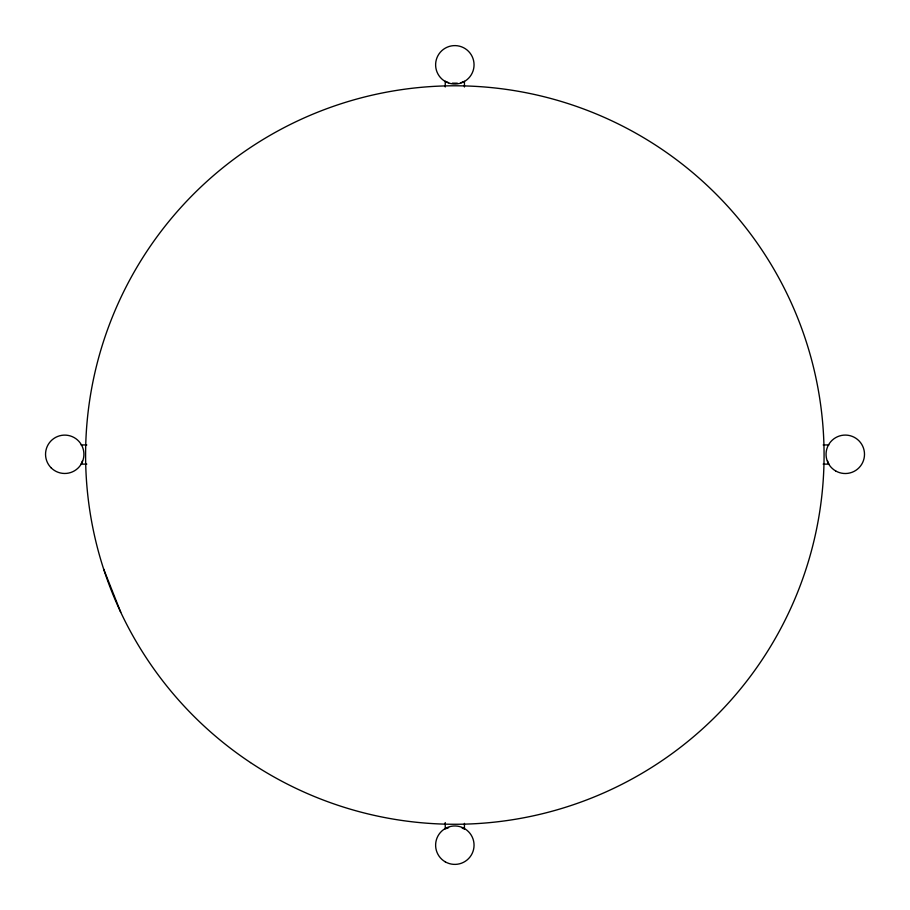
<?xml version="1.0" encoding="UTF-8"?>
<svg xmlns="http://www.w3.org/2000/svg" width="910" height="910" viewBox="0 0 910 910"><rect width="100%" height="100%" fill="white"/><g stroke="black" fill="none" stroke-linecap="round" stroke-linejoin="round"><path stroke-width="1.36" d="M82.514 460.744L81.115 464.123L86.803 464.123M461.04 82.696L464.43 81.297L464.43 86.985M446.378 828.578L448.63 827.645M457.32 83.185L452.35 83.185M81.115 444.945L86.803 444.945M823.175 444.945L828.851 444.945M823.175 464.123L828.851 464.123L827.452 460.744M448.63 82.696L445.24 81.297L445.24 86.973M462.166 828.111L464.43 829.044L464.43 823.357M103.672 569.125L120.734 612.237M445.24 822.56L445.24 829.044M250.5 762.58A369.244 369.244 0 0 0 823.345 478.216A369.244 369.244 0 0 0 290.654 124.295A369.244 369.244 0 0 0 250.5 762.58M835.664 470.948A19.224 19.224 0 0 0 864.5 454.295A19.224 19.224 0 0 0 835.664 437.653A19.224 19.224 0 0 0 835.664 470.948M445.229 81.468A19.224 19.224 0 0 0 474.053 64.826A19.224 19.224 0 0 0 445.229 48.173A19.224 19.224 0 0 0 445.229 81.468M51.165 467.854A19.178 19.178 0 0 0 83.254 459.266A19.178 19.178 0 0 0 59.753 435.765A19.178 19.178 0 0 0 51.165 467.854M445.229 861.827A19.224 19.224 0 0 0 474.053 845.174A19.224 19.224 0 0 0 445.229 828.532A19.224 19.224 0 0 0 445.229 861.827"/></g></svg>
